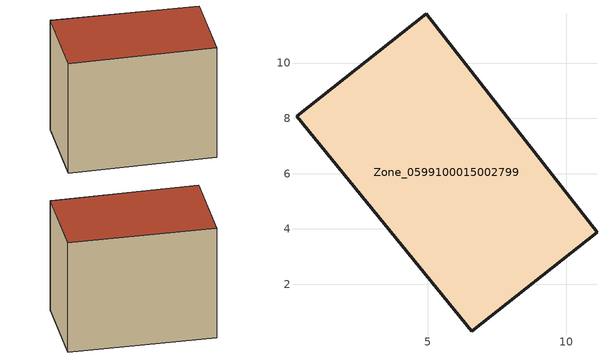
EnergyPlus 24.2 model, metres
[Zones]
Zone_0599100015002799
 floor ground (C_G): 4.93,11.78 11.12,3.88 6.58,0.31 0.25,8.07 z0.74
 wall outside (C_F): 11.12,3.88 4.93,11.78 0.25,8.07 6.58,0.31 11.12,3.88 z0.74:9.01
 roof outside (C_R): 0.25,8.07 6.58,0.31 11.12,3.88 4.93,11.78 z9.01
[BUILDING]
Pand.0599100015002799: North Axis=0; Terrain=City; Loads Convergence Tolerance Value=0.04; Temperature Convergence Tolerance Value=0.4; Solar Distribution=FullExterior; Maximum Number of Warmup Days=25; Minimum Number of Warmup Days=1
[Site:Location]
Rotterdam.The.Hague.AP_ZH_NLD Design_Conditions: Latitude=51.96; Longitude=4.45; Time Zone=1; Elevation=-4.5
[SITE:GROUNDTEMPERATURE:BUILDINGSURFACE]
18, 18, 18, 18, 18, 18, 18, 18, 18, 18, 18, 18
[MATERIAL] Thermal Absorptance=0.9; Solar Absorptance=0.7; Visible Absorptance=0.7
Name | Roughness | Thickness | Conductivity | Density | Specific Heat
G.TC.1965-1974 | MediumSmooth | 0.15 | 0.882353 | 540 | 1210
F.TC.1965-1974 | Rough | 0.3 | 0.697674 | 1920 | 840
R.TC.1965-1974 | MediumRough | 0.2 | 0.232558 | 1500 | 1000
[CONSTRUCTION]
C_G: G.TC.1965-1974
C_F: F.TC.1965-1974
C_R: R.TC.1965-1974
[ZONE]
Zone_0599100015002799: Type=1; Multiplier=1; Ceiling Height=Autocalculate; Volume=Autocalculate; Floor Area=autocalculate; Part of Total Floor Area=Yes
[ZONEINFILTRATION:DESIGNFLOWRATE]
Infil_Zone_0599100015002799: Zone or ZoneList or Space or SpaceList=Zone_0599100015002799; Schedule=AlwaysOn; Design Flow Rate Calculation Method=Flow/Area; Flow Rate per Floor Area=0.003; Constant Term Coefficient=1; Temperature Term Coefficient=0; Velocity Term Coefficient=0; Velocity Squared Term Coefficient=0
[HVACTEMPLATE:ZONE:IDEALLOADSAIRSYSTEM]
Zone_0599100015002799: Maximum Heating Supply Air Temperature=50; Minimum Cooling Supply Air Temperature=13; Maximum Heating Supply Air Humidity Ratio=0.0156; Minimum Cooling Supply Air Humidity Ratio=0.0077; Heating Limit=NoLimit; Cooling Limit=NoLimit; Dehumidification Control Type=ConstantSensibleHeatRatio; Cooling Sensible Heat Ratio=0.7; Dehumidification Setpoint=60; Humidification Control Type=None; Humidification Setpoint=30; Outdoor Air Method=None; Outdoor Air Flow Rate per Person=0.00944; Outdoor Air Flow Rate per Zone Floor Area=0; Outdoor Air Flow Rate per Zone=0; Demand Controlled Ventilation Type=None; Outdoor Air Economizer Type=NoEconomizer; Heat Recovery Type=None; Sensible Heat Recovery Effectiveness=0.7; Latent Heat Recovery Effectiveness=0.65
[ZONECONTROL:THERMOSTAT]
ThermostatControl_Zone_0599100015002799: Zone or ZoneList=Zone_0599100015002799; Control Type Schedule=DualSetpointControlType; Control 1=Thermostat_Zone_0599100015002799; Temperature Difference Between Cutout And Setpoint=0
[THERMOSTATSETPOINT:DUALSETPOINT]
Thermostat_Zone_0599100015002799: Heating Setpoint Temperature Schedule=HeatingSetpoint_Zone_0599100015002799; Cooling Setpoint Temperature Schedule=CoolingSetpoint_Zone_0599100015002799
[SCHEDULE:COMPACT]
HeatingSetpoint_Zone_0599100015002799: Through: 12/31, For: AllDays, Until: 24:00, 21
CoolingSetpoint_Zone_0599100015002799: Through: 12/31, For: AllDays, Until: 24:00, 24
DualSetpointControlType: Through: 12/31, For: AllDays, Until: 24:00, 4
AlwaysOn: Through: 12/31, For: AllDays, Until: 24:00, 1
